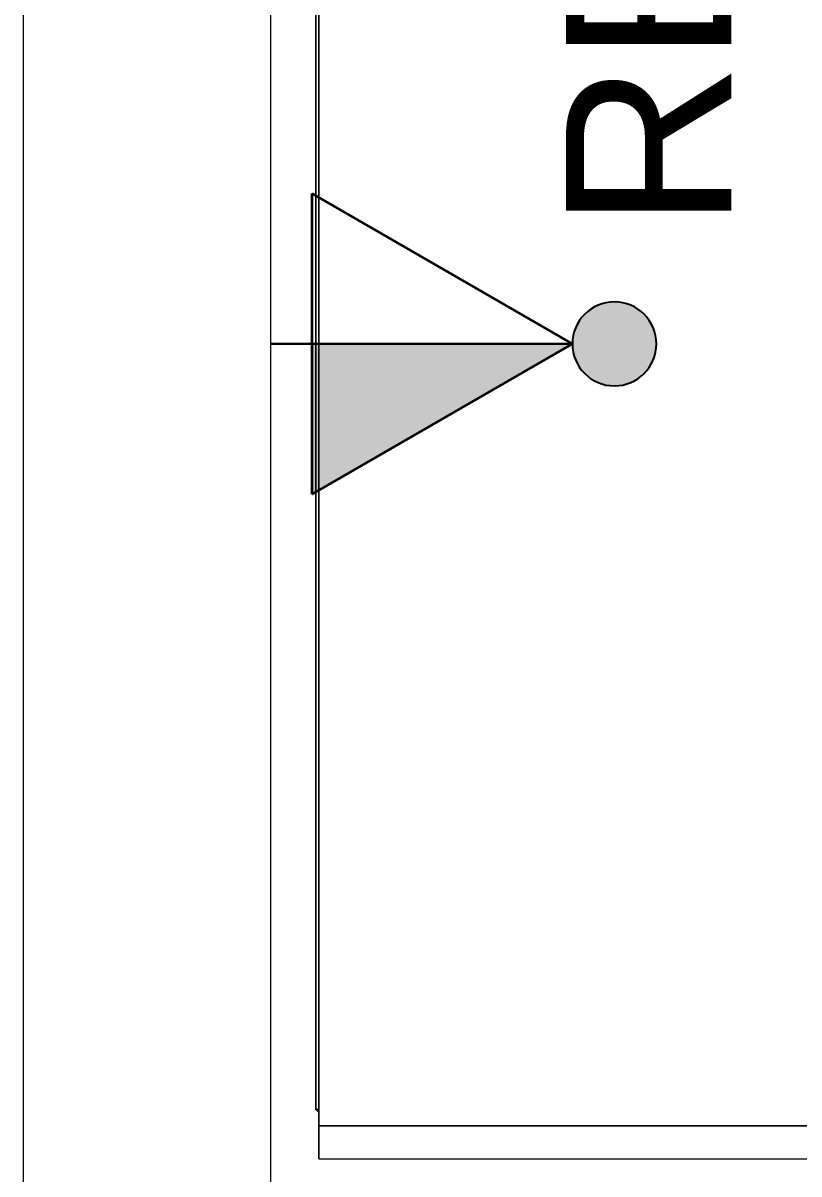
# Model space of a CAD drawing. Header units: millimetres. Extents: x 586.5 to 618.3, y 239.1 to 272.6.
# Drawn here: x 594.597 to 595.066, y 261.069 to 261.766 of the extents above; entities that cross this region are included whole.
import ezdxf

# ---------------------------------------------------------------- set-up
doc = ezdxf.new("R2010")
doc.units = ezdxf.units.MM
doc.header["$LTSCALE"] = 75
doc.layers.add('A Arquitetura LRZ', color=252, linetype='Continuous', lineweight=9)
doc.layers.add('A-GENM', color=253, linetype='Continuous', lineweight=9)
doc.layers.add('E-TXT', color=1, linetype='Continuous')
doc.layers.add('EE_TOMADAS', color=1, linetype='Continuous')
doc.styles.add('25_TXT_ESPECIFIC', font='ARIALUNI.TTF', dxfattribs={"height": 3.75})

# ---------------------------------------------------------------- blocks, each defined once
blk = doc.blocks.new('E6')
blk.add_hatch(color=256).paths.add_polyline_path([(18.266, 0), (2.49, 9.108), (2.49, 0)])
h = blk.add_hatch(color=256)
h.dxf.hatch_style = 1
h.paths.add_polyline_path([(23.352, 0, 1), (18.266, 0, 1)])
at = {"const_width": 0.148}
for points in [[(2.49, -9.108), (2.49, 9.108)], [(2.49, 9.108), (18.266, 0)], [(0, 0), (2.49, 0)], [(18.266, 0), (2.49, -9.108)], [(18.266, 0), (2.49, 0)]]:
    blk.add_lwpolyline(points, dxfattribs=at)
blk.add_circle((20.809, 0), 2.543)
blk = doc.blocks.new('Object 79519 - Object-283502-Subsolo')
at = {"layer": 'A-GENM'}
for p, q in [((-34830.87, 12210), (-35510.87, 12210)), ((-35510.87, 12210), (-35510.87, 12190)), ((-35510.87, 12190), (-35510.87, 12210)), ((-35510.87, 12210), (-34830.87, 12210)), ((-34830.87, 12190), (-34830.87, 12210)), ((-34830.87, 12210), (-34830.87, 12190)), ((-35510.87, 12190), (-34830.87, 12190)), ((-35510.87, 12190), (-34830.87, 12190))]:
    blk.add_line(p, q, dxfattribs=at)
blk = doc.blocks.new('Object 79519 - Object 79519-283506-Subsolo')
blk.add_blockref('Object 79519 - Object-283502-Subsolo', (0, 0))
blk = doc.blocks.new('Object 79843 - Object-283516-Subsolo')
at = {"layer": 'A-GENM'}
for p, q in [((-35510.87, 12210), (-35510.87, 12970)), ((-35510.87, 12970), (-35510.87, 12210))]:
    blk.add_line(p, q, dxfattribs=at)
blk = doc.blocks.new('Object 79843 - Object 79843-283520-Subsolo')
blk.add_blockref('Object 79843 - Object-283516-Subsolo', (0, 0))
blk = doc.blocks.new('_2597901 -  2597901-283655-Subsolo')
at = {"layer": 'A-GENM'}
for p, q in [((-35512.61, 12926.21), (-35512.61, 12220)), ((-35512.61, 12926.21), (-35512.61, 12220)), ((-35512.61, 12220), (-35512.61, 12926.21)), ((-35510.87, 12220), (-35512.61, 12220)), ((-35512.61, 12220), (-35510.87, 12218.11)), ((-35512.61, 12220), (-35510.87, 12218.11)), ((-35512.61, 12220), (-35510.87, 12220)), ((-35510.87, 12218.11), (-35512.61, 12220))]:
    blk.add_line(p, q, dxfattribs=at)
blk = doc.blocks.new('_2597901 -  2597901-283659-Subsolo')
blk.add_blockref('_2597901 -  2597901-283655-Subsolo', (0, 0))

msp = doc.modelspace()

# ---------------------------------------------------------------- linework, layer by layer
at = {"layer": 'A Arquitetura LRZ'}
for p, q in [((594.59654, 262.0594), (594.59654, 250.9114)), ((594.74654, 257.9154), (594.74654, 261.9104))]:
    msp.add_line(p, q, dxfattribs=at)

# ---------------------------------------------------------------- block references
at = {"layer": 'A-GENM', "xscale": 0.001, "yscale": 0.001, "zscale": 0.001}
for name in ['Object 79843 - Object 79843-283520-Subsolo', '_2597901 -  2597901-283659-Subsolo', 'Object 79519 - Object 79519-283506-Subsolo']:
    msp.add_blockref(name, (630.28641, 248.88857), dxfattribs=at)
at = {"layer": 'EE_TOMADAS', "xscale": -0.009991100818731532, "yscale": 0.009991100818731532, "zscale": 0.009991100818731532, "rotation": 180}
msp.add_blockref('E6', (594.74654, 261.57176), dxfattribs=at)

# ---------------------------------------------------------------- texts
at = {"layer": 'E-TXT', "style": '25_TXT_ESPECIFIC'}
msp.add_text('RE', height=0.1, rotation=90, dxfattribs=at).set_placement((595.02515, 261.64092))

doc.saveas('drawing.dxf')
